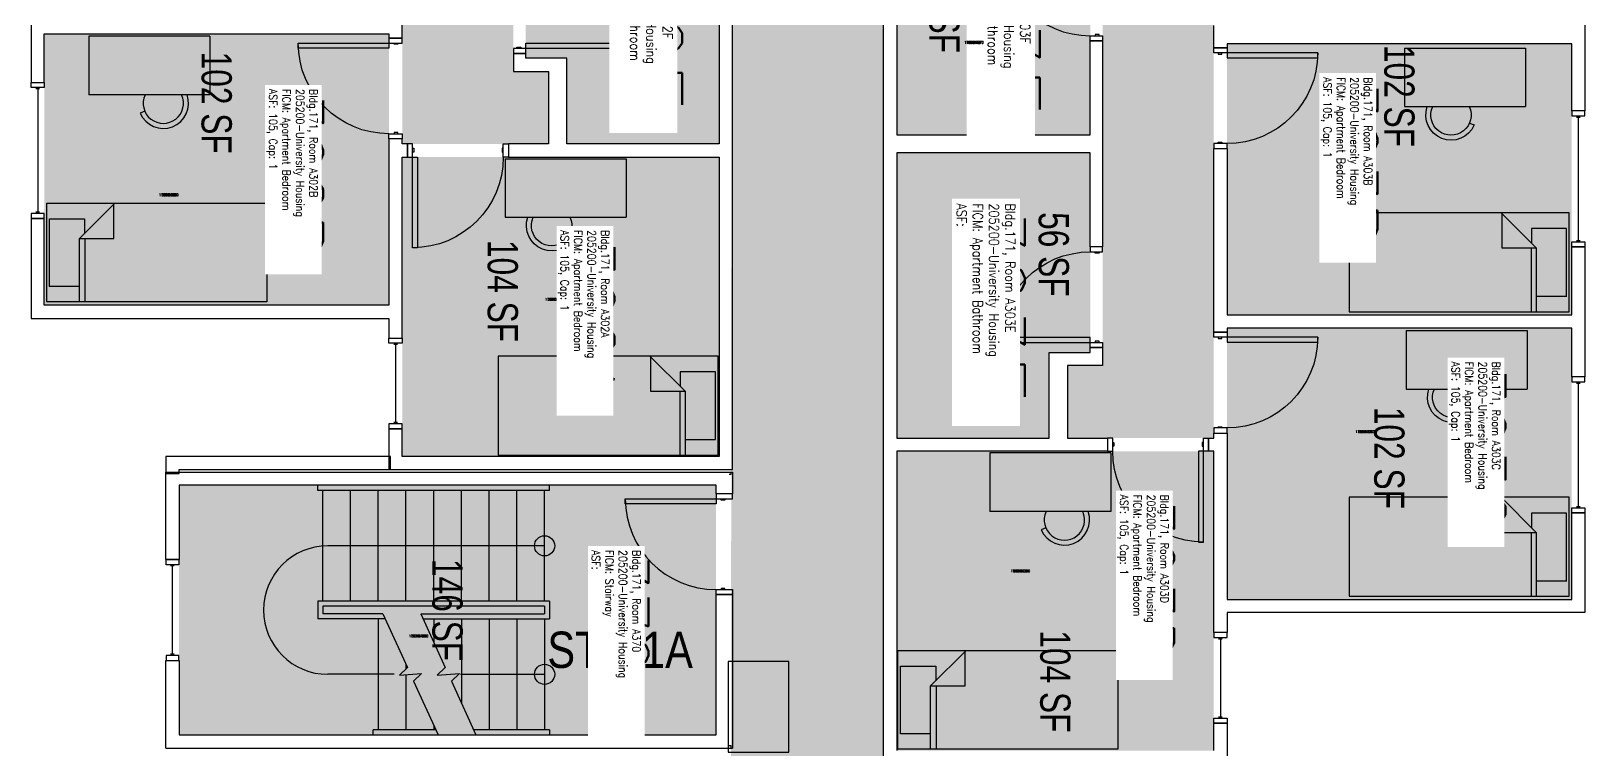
# Model space of a CAD drawing. Header units: inches. Extents: x 88 to 3257, y -489 to 2081.
# Drawn here: x 97 to 714, y 254 to 540 of the extents above; entities that cross this region are included whole.
import ezdxf
from ezdxf.enums import TextEntityAlignment as Align

# ---------------------------------------------------------------- set-up
doc = ezdxf.new("R2010")
doc.units = ezdxf.units.IN
doc.header["$LTSCALE"] = 48
doc.header["$MEASUREMENT"] = 0
for name, color, linetype in [('A-AREA-IDEN', 1, 'Continuous'), ('A-DOOR', 2, 'Continuous'), ('A-FLOR', 3, 'Continuous'), ('A-FURN', 3, 'Continuous'), ('A-GLAZ', 1, 'Continuous'), ('A-IDEN-RNUM', 7, 'Continuous'), ('A-IDEN-SNUM', 4, 'Continuous'), ('A-IDEN-VNUM', 4, 'Continuous'), ('A-WALL', 5, 'Continuous'), ('AREA-TEXT', 3, 'Continuous'), ('Rooms-Category-Color', 7, 'Continuous'), ('Rooms-College-Color', 7, 'Continuous'), ('Rooms-Department-Color', 7, 'Continuous'), ('Rooms-Division-Color', 7, 'Continuous'), ('Rooms-Information', 7, 'Continuous')]:
    doc.layers.add(name, color=color, linetype=linetype)
doc.styles.add('AREA', font='arial.ttf', dxfattribs={"width": 0.75, "height": 12})
doc.styles.add('DIMS', font='ARIALN.TTF')
doc.styles.add('ROOMSNUMBER', font='txt.shx', dxfattribs={"height": 0.03})
doc.styles.add('ROOMVNUMBER', font='simplex.shx', dxfattribs={"width": 0.85})
doc.styles.get("Standard").update_dxf_attribs({"font": 'ARIALN.TTF'})
doc.dimstyles.new('NBA 2004', dxfattribs={"dimscale": 128, "dimtxt": 0.125, "dimasz": 0.09375, "dimexe": 0.125, "dimexo": 0.125, "dimgap": 0.0625, "dimtad": 1, "dimdec": 3, "dimzin": 3, "dimdsep": 46, "dimlunit": 4, "dimtxsty": 'DIMS', "dimblk": 'ARCHTICK', "dimcen": 0.09375, "dimdle": 0.125, "dimclrd": 256, "dimclre": 256, "dimclrt": 2, "dimadec": 0, "dimazin": 0, "dimtfac": 0.75, "dimtdec": 3, "dimtmove": 2, "dimatfit": 2, "dimfxl": 0.125, "dimfrac": 2, "dimtolj": 1, "dimtzin": 0, "dimlwd": -1, "dimlwe": -1, "dimarcsym": 0})
pattern_1 = [(45, (1086.59335, 189.51828), (0.088388348, -0.088388348), [])]

# ---------------------------------------------------------------- blocks, each defined once
blk = doc.blocks.new('_ArchTick')
at = {"color": 0, "linetype": 'ByBlock', "const_width": 0.15}
blk.add_lwpolyline([(-0.5, -0.5), (0.5, 0.5)], dxfattribs=at)
blk = doc.blocks.new('wardrobe')
at = {"layer": 'A-FURN'}
blk.add_lwpolyline([(3915.13, -1087.22), (3915.13, -1111.22), (3879.13, -1111.22), (3879.13, -1087.22)], close=True, dxfattribs=at)
blk = doc.blocks.new('A$C4D89189E')
for p, q in [((0, 48), (0, 0)), ((0, 48), (23.25, 48)), ((23.25, 48), (23.25, 0)), ((29.75, 22.18), (30.53, 20.35)), ((0, 0), (23.25, 0.01))]:
    blk.add_line(p, q)
for radius, start, end in [(10, 293.20604, 109.52969), (8, 245.29988, 114.70012)]:
    blk.add_arc((26.59, 29.54), radius, start, end)
blk = doc.blocks.new('BED_TWIN')
at = {"linetype": 'Continuous'}
for p, q in [((87.250002, 19.500025), (0, 19.500025)), ((0, 19.500025), (0, -19.740625)), ((12.96, 19.500025), (12.96, -5.659925)), ((15.12, -5.659925), (15.12, 19.500025)), ((87.250002, -19.740625), (87.250002, 19.504725)), ((12.96, 13.379975), (0.99222, 13.379975)), ((1, 13.376575), (1, -13.500025)), ((27.040597, -19.740625), (12.96, -5.659925)), ((12.96, -5.659925), (26.64, -5.659925)), ((26.64, -5.659925), (26.64, -19.340025)), ((15, -13.500025), (15, -7.717325)), ((1, -13.500025), (15, -13.500025)), ((0, -19.740625), (87.252733, -19.740625))]:
    blk.add_line(p, q, dxfattribs=at)

msp = doc.modelspace()

# ---------------------------------------------------------------- hatches: boundary and pattern name
h = msp.add_hatch()
h.set_pattern_fill('ANSI31', color=256, style=0)
h.set_pattern_definition(pattern_1)
h.paths.add_polyline_path([(502.64, 520.99), (502.64, 579.72), (493.43, 579.72), (493.43, 520.99)], flags=9)
h = msp.add_hatch()
h.set_pattern_fill('ANSI31', color=256, style=0)
h.set_pattern_definition(pattern_1)
h.paths.add_polyline_path([(502.64, 520.99), (502.64, 579.72), (493.43, 579.72), (493.43, 520.99)], flags=9)
at = {"layer": 'Rooms-Category-Color', "true_color": 0xadadad}
for points in [[(547.22, 1168.24), (547.22, 1193.24), (464.89, 1193.24), (464.89, 1168.24), (375.5, 1168.24), (375.5, 1082.22), (350.5, 1082.22), (350.5, 999.89), (375.5, 999.89), (375.5, 815.86), (350.5, 815.86), (350.5, 733.53), (375.5, 733.53), (374.88, 226), (435.5, 226), (435.5, 616.78), (460.5, 616.78), (460.5, 699.11), (435.5, 699.11), (435.5, 881.25), (507.5, 881.25), (507.5, 960.25), (435.5, 960.25), (435.5, 1023.88), (495.87, 1084.25), (547.22, 1084.25)], [(369, 359.25), (155.94, 359.25), (155.94, 260.25), (369, 260.25)]]:
    msp.add_hatch(color=253, dxfattribs=at).paths.add_polyline_path(points)
at = {"layer": 'Rooms-Category-Color', "true_color": 0x728ef3}
for points in [[(240.13, 905.25), (240.13, 821.11), (345.25, 821.11), (345.25, 759.98), (336.3, 759.98), (336.3, 754.73), (345.25, 754.73), (345.25, 733.53), (295.88, 733.53), (295.88, 754.73), (302.3, 754.73), (302.3, 759.98), (288.63, 759.98), (288.63, 728.28), (302.5, 728.28), (302.5, 699.53), (288.63, 699.53), (288.63, 523.5), (302.5, 523.5), (302.5, 494.75), (244.5, 494.75), (244.5, 769.75), (123.5, 769.75), (123.5, 905.25)], [(570.88, 788.5), (570.88, 704.36), (465.75, 704.36), (465.75, 643.23), (474.7, 643.23), (474.7, 637.98), (465.75, 637.98), (465.75, 616.78), (515.13, 616.78), (515.13, 637.98), (508.7, 637.98), (508.7, 643.23), (522.38, 643.23), (522.38, 611.53), (508.5, 611.53), (508.5, 582.78), (522.38, 582.78), (522.38, 406.75), (508.5, 406.75), (508.5, 378), (566.5, 378), (566.5, 653), (687.5, 653), (687.5, 788.5)], [(440.75, 611.53), (440.75, 498.39), (517.5, 498.39), (517.5, 577.53), (501.25, 577.53), (501.25, 611.53)], [(370.25, 607.89), (293.5, 607.89), (293.5, 528.75), (309.75, 528.75), (309.75, 494.75), (370.25, 494.75)], [(102.5, 538.38), (102.5, 430.75), (239.25, 430.75), (239.25, 538.38)], [(571.75, 426.88), (571.75, 534.5), (708.5, 534.5), (708.5, 426.88)], [(244.5, 370.75), (370.25, 370.75), (370.25, 489.5), (244.5, 489.5)], [(440.75, 491.14), (440.75, 378), (501.25, 378), (501.25, 412), (517.5, 412), (517.5, 491.14)], [(708.5, 421.63), (708.5, 314), (571.75, 314), (571.75, 421.63)], [(440.75, 372.75), (440.75, 254), (566.5, 254), (566.5, 372.75)]]:
    msp.add_hatch(color=171, dxfattribs=at).paths.add_polyline_path(points)
at = {"layer": 'Rooms-College-Color', "true_color": 0xadadad}
for points in [[(547.22, 1168.24), (547.22, 1193.24), (464.89, 1193.24), (464.89, 1168.24), (375.5, 1168.24), (375.5, 1082.22), (350.5, 1082.22), (350.5, 999.89), (375.5, 999.89), (375.5, 815.86), (350.5, 815.86), (350.5, 733.53), (375.5, 733.53), (374.88, 226), (435.5, 226), (435.5, 616.78), (460.5, 616.78), (460.5, 699.11), (435.5, 699.11), (435.5, 881.25), (507.5, 881.25), (507.5, 960.25), (435.5, 960.25), (435.5, 1023.88), (495.87, 1084.25), (547.22, 1084.25)], [(240.13, 905.25), (240.13, 821.11), (345.25, 821.11), (345.25, 759.98), (336.3, 759.98), (336.3, 754.73), (345.25, 754.73), (345.25, 733.53), (295.88, 733.53), (295.88, 754.73), (302.3, 754.73), (302.3, 759.98), (288.63, 759.98), (288.63, 728.28), (302.5, 728.28), (302.5, 699.53), (288.63, 699.53), (288.63, 523.5), (302.5, 523.5), (302.5, 494.75), (244.5, 494.75), (244.5, 769.75), (123.5, 769.75), (123.5, 905.25)], [(570.88, 788.5), (570.88, 704.36), (465.75, 704.36), (465.75, 643.23), (474.7, 643.23), (474.7, 637.98), (465.75, 637.98), (465.75, 616.78), (515.13, 616.78), (515.13, 637.98), (508.7, 637.98), (508.7, 643.23), (522.38, 643.23), (522.38, 611.53), (508.5, 611.53), (508.5, 582.78), (522.38, 582.78), (522.38, 406.75), (508.5, 406.75), (508.5, 378), (566.5, 378), (566.5, 653), (687.5, 653), (687.5, 788.5)], [(440.75, 611.53), (440.75, 498.39), (517.5, 498.39), (517.5, 577.53), (501.25, 577.53), (501.25, 611.53)], [(370.25, 607.89), (293.5, 607.89), (293.5, 528.75), (309.75, 528.75), (309.75, 494.75), (370.25, 494.75)], [(102.5, 538.38), (102.5, 430.75), (239.25, 430.75), (239.25, 538.38)], [(571.75, 426.88), (571.75, 534.5), (708.5, 534.5), (708.5, 426.88)], [(244.5, 370.75), (370.25, 370.75), (370.25, 489.5), (244.5, 489.5)], [(440.75, 491.14), (440.75, 378), (501.25, 378), (501.25, 412), (517.5, 412), (517.5, 491.14)], [(708.5, 421.63), (708.5, 314), (571.75, 314), (571.75, 421.63)], [(440.75, 372.75), (440.75, 254), (566.5, 254), (566.5, 372.75)], [(369, 359.25), (155.94, 359.25), (155.94, 260.25), (369, 260.25)]]:
    msp.add_hatch(color=253, dxfattribs=at).paths.add_polyline_path(points)
at = {"layer": 'Rooms-Department-Color', "true_color": 0xacacac}
for points in [[(547.22, 1168.24), (547.22, 1193.24), (464.89, 1193.24), (464.89, 1168.24), (375.5, 1168.24), (375.5, 1082.22), (350.5, 1082.22), (350.5, 999.89), (375.5, 999.89), (375.5, 815.86), (350.5, 815.86), (350.5, 733.53), (375.5, 733.53), (374.88, 226), (435.5, 226), (435.5, 616.78), (460.5, 616.78), (460.5, 699.11), (435.5, 699.11), (435.5, 881.25), (507.5, 881.25), (507.5, 960.25), (435.5, 960.25), (435.5, 1023.88), (495.87, 1084.25), (547.22, 1084.25)], [(369, 359.25), (155.94, 359.25), (155.94, 260.25), (369, 260.25)]]:
    msp.add_hatch(color=253, dxfattribs=at).paths.add_polyline_path(points)
at = {"layer": 'Rooms-Department-Color', "true_color": 0x604aed}
for points in [[(240.13, 905.25), (240.13, 821.11), (345.25, 821.11), (345.25, 759.98), (336.3, 759.98), (336.3, 754.73), (345.25, 754.73), (345.25, 733.53), (295.88, 733.53), (295.88, 754.73), (302.3, 754.73), (302.3, 759.98), (288.63, 759.98), (288.63, 728.28), (302.5, 728.28), (302.5, 699.53), (288.63, 699.53), (288.63, 523.5), (302.5, 523.5), (302.5, 494.75), (244.5, 494.75), (244.5, 769.75), (123.5, 769.75), (123.5, 905.25)], [(570.88, 788.5), (570.88, 704.36), (465.75, 704.36), (465.75, 643.23), (474.7, 643.23), (474.7, 637.98), (465.75, 637.98), (465.75, 616.78), (515.13, 616.78), (515.13, 637.98), (508.7, 637.98), (508.7, 643.23), (522.38, 643.23), (522.38, 611.53), (508.5, 611.53), (508.5, 582.78), (522.38, 582.78), (522.38, 406.75), (508.5, 406.75), (508.5, 378), (566.5, 378), (566.5, 653), (687.5, 653), (687.5, 788.5)], [(440.75, 611.53), (440.75, 498.39), (517.5, 498.39), (517.5, 577.53), (501.25, 577.53), (501.25, 611.53)], [(370.25, 607.89), (293.5, 607.89), (293.5, 528.75), (309.75, 528.75), (309.75, 494.75), (370.25, 494.75)], [(102.5, 538.38), (102.5, 430.75), (239.25, 430.75), (239.25, 538.38)], [(571.75, 426.88), (571.75, 534.5), (708.5, 534.5), (708.5, 426.88)], [(244.5, 370.75), (370.25, 370.75), (370.25, 489.5), (244.5, 489.5)], [(440.75, 491.14), (440.75, 378), (501.25, 378), (501.25, 412), (517.5, 412), (517.5, 491.14)], [(708.5, 421.63), (708.5, 314), (571.75, 314), (571.75, 421.63)], [(440.75, 372.75), (440.75, 254), (566.5, 254), (566.5, 372.75)]]:
    msp.add_hatch(color=173, dxfattribs=at).paths.add_polyline_path(points)
at = {"layer": 'Rooms-Division-Color', "true_color": 0xadadad}
for points in [[(547.22, 1168.24), (547.22, 1193.24), (464.89, 1193.24), (464.89, 1168.24), (375.5, 1168.24), (375.5, 1082.22), (350.5, 1082.22), (350.5, 999.89), (375.5, 999.89), (375.5, 815.86), (350.5, 815.86), (350.5, 733.53), (375.5, 733.53), (374.88, 226), (435.5, 226), (435.5, 616.78), (460.5, 616.78), (460.5, 699.11), (435.5, 699.11), (435.5, 881.25), (507.5, 881.25), (507.5, 960.25), (435.5, 960.25), (435.5, 1023.88), (495.87, 1084.25), (547.22, 1084.25)], [(369, 359.25), (155.94, 359.25), (155.94, 260.25), (369, 260.25)]]:
    msp.add_hatch(color=253, dxfattribs=at).paths.add_polyline_path(points)
at = {"layer": 'Rooms-Division-Color', "true_color": 0x604aed}
for points in [[(240.13, 905.25), (240.13, 821.11), (345.25, 821.11), (345.25, 759.98), (336.3, 759.98), (336.3, 754.73), (345.25, 754.73), (345.25, 733.53), (295.88, 733.53), (295.88, 754.73), (302.3, 754.73), (302.3, 759.98), (288.63, 759.98), (288.63, 728.28), (302.5, 728.28), (302.5, 699.53), (288.63, 699.53), (288.63, 523.5), (302.5, 523.5), (302.5, 494.75), (244.5, 494.75), (244.5, 769.75), (123.5, 769.75), (123.5, 905.25)], [(570.88, 788.5), (570.88, 704.36), (465.75, 704.36), (465.75, 643.23), (474.7, 643.23), (474.7, 637.98), (465.75, 637.98), (465.75, 616.78), (515.13, 616.78), (515.13, 637.98), (508.7, 637.98), (508.7, 643.23), (522.38, 643.23), (522.38, 611.53), (508.5, 611.53), (508.5, 582.78), (522.38, 582.78), (522.38, 406.75), (508.5, 406.75), (508.5, 378), (566.5, 378), (566.5, 653), (687.5, 653), (687.5, 788.5)], [(440.75, 611.53), (440.75, 498.39), (517.5, 498.39), (517.5, 577.53), (501.25, 577.53), (501.25, 611.53)], [(370.25, 607.89), (293.5, 607.89), (293.5, 528.75), (309.75, 528.75), (309.75, 494.75), (370.25, 494.75)], [(102.5, 538.38), (102.5, 430.75), (239.25, 430.75), (239.25, 538.38)], [(571.75, 426.88), (571.75, 534.5), (708.5, 534.5), (708.5, 426.88)], [(244.5, 370.75), (370.25, 370.75), (370.25, 489.5), (244.5, 489.5)], [(440.75, 491.14), (440.75, 378), (501.25, 378), (501.25, 412), (517.5, 412), (517.5, 491.14)], [(708.5, 421.63), (708.5, 314), (571.75, 314), (571.75, 421.63)], [(440.75, 372.75), (440.75, 254), (566.5, 254), (566.5, 372.75)]]:
    msp.add_hatch(color=173, dxfattribs=at).paths.add_polyline_path(points)

# ---------------------------------------------------------------- linework, layer by layer
at = {"layer": 'A-DOOR'}
for points in [[(244.5, 534.75), (244.5, 536.75), (239.25, 536.75), (239.25, 534.75)], [(244.5, 534.75), (244.5, 536.75), (239.25, 536.75), (239.25, 534.75)], [(522.38, 537.64), (522.38, 535.64), (517.5, 535.64), (517.5, 537.64)], [(522.38, 537.64), (522.38, 535.64), (517.5, 535.64), (517.5, 537.64)], [(521, 537.64), (521, 538.14), (519.5, 538.14), (519.5, 537.64)], [(521, 537.64), (521, 538.14), (519.5, 538.14), (519.5, 537.64)], [(239.25, 534.75), (239.25, 532.75), (203.25, 532.75), (203.25, 534.75)], [(239.25, 534.75), (239.25, 532.75), (203.25, 532.75), (203.25, 534.75)], [(242.75, 534.75), (242.75, 534.25), (241.25, 534.25), (241.25, 534.75)], [(242.75, 534.75), (242.75, 534.25), (241.25, 534.25), (241.25, 534.75)], [(288.63, 532.64), (288.63, 530.64), (293.5, 530.64), (293.5, 532.64)], [(288.63, 532.64), (288.63, 530.64), (293.5, 530.64), (293.5, 532.64)], [(290, 532.64), (290, 533.14), (291.5, 533.14), (291.5, 532.64)], [(290, 532.64), (290, 533.14), (291.5, 533.14), (291.5, 532.64)], [(293.5, 532.64), (293.5, 534.64), (329.5, 534.64), (329.5, 532.64)], [(293.5, 532.64), (293.5, 534.64), (329.5, 534.64), (329.5, 532.64)], [(566.5, 530.88), (566.5, 532.88), (571.75, 532.88), (571.75, 530.88)], [(566.5, 530.88), (566.5, 532.88), (571.75, 532.88), (571.75, 530.88)], [(568.25, 530.88), (568.25, 530.38), (569.75, 530.38), (569.75, 530.88)], [(568.25, 530.88), (568.25, 530.38), (569.75, 530.38), (569.75, 530.88)], [(571.75, 530.88), (571.75, 528.88), (607.75, 528.88), (607.75, 530.88)], [(571.75, 530.88), (571.75, 528.88), (607.75, 528.88), (607.75, 530.88)], [(244.5, 498.75), (244.5, 496.75), (239.25, 496.75), (239.25, 498.75)], [(244.5, 498.75), (244.5, 496.75), (239.25, 496.75), (239.25, 498.75)], [(242.75, 498.75), (242.75, 499.25), (241.25, 499.25), (241.25, 498.75)], [(242.75, 498.75), (242.75, 499.25), (241.25, 499.25), (241.25, 498.75)], [(248.62, 494.75), (246.62, 494.75), (246.62, 489.5), (248.62, 489.5)], [(248.62, 494.75), (246.62, 494.75), (246.62, 489.5), (248.62, 489.5)], [(284.62, 494.75), (286.62, 494.75), (286.62, 489.5), (284.62, 489.5)], [(284.62, 494.75), (286.62, 494.75), (286.62, 489.5), (284.62, 489.5)], [(566.5, 494.88), (566.5, 492.88), (571.75, 492.88), (571.75, 494.88)], [(566.5, 494.88), (566.5, 492.88), (571.75, 492.88), (571.75, 494.88)], [(568.25, 494.88), (568.25, 495.38), (569.75, 495.38), (569.75, 494.88)], [(568.25, 494.88), (568.25, 495.38), (569.75, 495.38), (569.75, 494.88)], [(248.62, 493), (249.12, 493), (249.12, 491.5), (248.62, 491.5)], [(248.62, 493), (249.12, 493), (249.12, 491.5), (248.62, 491.5)], [(248.62, 489.5), (250.62, 489.5), (250.62, 453.5), (248.62, 453.5)], [(248.62, 489.5), (250.62, 489.5), (250.62, 453.5), (248.62, 453.5)], [(284.62, 493), (284.12, 493), (284.12, 491.5), (284.62, 491.5)], [(284.62, 493), (284.12, 493), (284.12, 491.5), (284.62, 491.5)], [(522.38, 451.89), (522.38, 453.89), (517.5, 453.89), (517.5, 451.89)], [(522.38, 451.89), (522.38, 453.89), (517.5, 453.89), (517.5, 451.89)], [(521, 451.89), (521, 451.39), (519.5, 451.39), (519.5, 451.89)], [(521, 451.89), (521, 451.39), (519.5, 451.39), (519.5, 451.89)], [(566.5, 418), (566.5, 420), (571.75, 420), (571.75, 418)], [(566.5, 418), (566.5, 420), (571.75, 420), (571.75, 418)], [(517.5, 415.89), (517.5, 417.89), (481.5, 417.89), (481.5, 415.89)], [(517.5, 415.89), (517.5, 417.89), (481.5, 417.89), (481.5, 415.89)], [(522.38, 415.89), (522.38, 413.89), (517.5, 413.89), (517.5, 415.89)], [(522.38, 415.89), (522.38, 413.89), (517.5, 413.89), (517.5, 415.89)], [(521, 415.89), (521, 416.39), (519.5, 416.39), (519.5, 415.89)], [(521, 415.89), (521, 416.39), (519.5, 416.39), (519.5, 415.89)], [(568.25, 418), (568.25, 417.5), (569.75, 417.5), (569.75, 418)], [(568.25, 418), (568.25, 417.5), (569.75, 417.5), (569.75, 418)], [(571.75, 418), (571.75, 416), (607.75, 416), (607.75, 418)], [(571.75, 418), (571.75, 416), (607.75, 416), (607.75, 418)], [(568.25, 382), (568.25, 382.5), (569.75, 382.5), (569.75, 382)], [(568.25, 382), (568.25, 382.5), (569.75, 382.5), (569.75, 382)], [(526.38, 378), (524.38, 378), (524.38, 372.75), (526.38, 372.75)], [(526.38, 378), (524.38, 378), (524.38, 372.75), (526.38, 372.75)], [(526.38, 376.25), (526.88, 376.25), (526.88, 374.75), (526.38, 374.75)], [(526.38, 376.25), (526.88, 376.25), (526.88, 374.75), (526.38, 374.75)], [(562.38, 376.25), (561.88, 376.25), (561.88, 374.75), (562.38, 374.75)], [(562.38, 376.25), (561.88, 376.25), (561.88, 374.75), (562.38, 374.75)], [(562.38, 378), (564.38, 378), (564.38, 372.75), (562.38, 372.75)], [(562.38, 378), (564.38, 378), (564.38, 372.75), (562.38, 372.75)], [(566.5, 382), (566.5, 380), (571.75, 380), (571.75, 382)], [(566.5, 382), (566.5, 380), (571.75, 380), (571.75, 382)], [(562.38, 372.75), (560.38, 372.75), (560.38, 336.75), (562.38, 336.75)], [(562.38, 372.75), (560.38, 372.75), (560.38, 336.75), (562.38, 336.75)], [(369, 353.87), (369, 351.87), (333, 351.87), (333, 353.87)], [(369, 353.87), (369, 351.87), (333, 351.87), (333, 353.87)], [(375.5, 353.87), (375.5, 355.87), (369, 355.87), (369, 353.87)], [(375.5, 353.87), (375.5, 355.87), (369, 355.87), (369, 353.87)], [(372.5, 353.87), (372.5, 353.37), (371, 353.37), (371, 353.87)], [(372.5, 353.87), (372.5, 353.37), (371, 353.37), (371, 353.87)], [(375.5, 317.87), (375.5, 315.87), (369, 315.87), (369, 317.87)], [(375.5, 317.87), (375.5, 315.87), (369, 315.87), (369, 317.87)], [(372.5, 317.87), (372.5, 318.37), (371, 318.37), (371, 317.87)], [(372.5, 317.87), (372.5, 318.37), (371, 318.37), (371, 317.87)]]:
    msp.add_lwpolyline(points, close=True, dxfattribs=at)
for centre in [(517.5, 573.64), (517.5, 573.64), (369, 353.87), (369, 353.87)]:
    msp.add_arc(centre, 36, 180, 270, dxfattribs=at)
at = {"layer": 'A-DOOR', "extrusion": (0, 0, -1)}
for centre, start, end in [((-293.5, 532.64), 90, 180), ((-293.5, 532.64), 90, 180), ((-239.25, 534.75), 270, 0), ((-239.25, 534.75), 270, 0), ((-571.75, 530.88), 180, 270), ((-571.75, 530.88), 180, 270), ((-248.62, 489.5), 180, 270), ((-248.62, 489.5), 180, 270), ((-517.5, 415.89), 0, 90), ((-517.5, 415.89), 0, 90), ((-571.75, 418), 180, 270), ((-571.75, 418), 180, 270), ((-562.38, 372.75), 270, 0), ((-562.38, 372.75), 270, 0)]:
    msp.add_arc(centre, 36, start, end, dxfattribs=at)
at = {"layer": 'A-FLOR'}
for p, q in [((211, 357.25, 0), (211, 359.25, 0)), ((211, 357.25, 0), (211, 359.25, 0)), ((303, 357.25, 0), (303, 359.25, 0)), ((303, 357.25, 0), (303, 359.25, 0)), ((303, 357.25, 0), (211, 357.25, 0)), ((303, 357.25, 0), (211, 357.25, 0)), ((213, 313.25, 0), (213, 357.25, 0)), ((213, 313.25, 0), (213, 357.25, 0)), ((224, 313.25, 0), (224, 357.25, 0)), ((224, 313.25, 0), (224, 357.25, 0)), ((235, 313.25, 0), (235, 357.25, 0)), ((235, 313.25, 0), (235, 357.25, 0)), ((246, 313.25, 0), (246, 357.25, 0)), ((246, 313.25, 0), (246, 357.25, 0)), ((257, 313.25, 0), (257, 357.25, 0)), ((257, 313.25, 0), (257, 357.25, 0)), ((268, 313.25, 0), (268, 357.25, 0)), ((268, 313.25, 0), (268, 357.25, 0)), ((279, 313.25, 0), (279, 357.25, 0)), ((279, 313.25, 0), (279, 357.25, 0)), ((290, 313.25, 0), (290, 357.25, 0)), ((290, 313.25, 0), (290, 357.25, 0)), ((301, 313.25, 0), (301, 357.25, 0)), ((301, 313.25, 0), (301, 357.25, 0)), ((301, 335.25, 0), (215, 335.25, 0)), ((301, 335.25, 0), (215, 335.25, 0)), ((211, 313.25, 0), (211, 306.25, 0)), ((303, 313.25, 0), (211, 313.25, 0)), ((211, 313.25, 0), (211, 306.25, 0)), ((303, 313.25, 0), (211, 313.25, 0)), ((213, 311.25, 0), (213, 308.25, 0)), ((301, 311.25, 0), (213, 311.25, 0)), ((213, 311.25, 0), (213, 308.25, 0)), ((301, 311.25, 0), (213, 311.25, 0)), ((236.87, 308.25, 0), (213, 308.25, 0)), ((236.87, 308.25, 0), (213, 308.25, 0)), ((251.87, 308.25, 0), (301, 308.25, 0)), ((251.87, 308.25, 0), (301, 308.25, 0)), ((301, 311.25, 0), (301, 308.25, 0)), ((301, 311.25, 0), (301, 308.25, 0)), ((303, 313.25, 0), (303, 306.25, 0)), ((303, 313.25, 0), (303, 306.25, 0)), ((237.78, 306.25, 0), (211, 306.25, 0)), ((237.78, 306.25, 0), (211, 306.25, 0)), ((235, 306.25, 0), (235, 262.25, 0)), ((235, 306.25, 0), (235, 262.25, 0)), ((235, 306.25, 0), (235, 262.25, 0)), ((235, 306.25, 0), (235, 262.25, 0)), ((252.78, 306.25, 0), (303, 306.25, 0)), ((252.78, 306.25, 0), (303, 306.25, 0)), ((257, 306.25, 0), (257, 297, 0)), ((257, 306.25, 0), (257, 297, 0)), ((268, 306.25, 0), (268, 272.84, 0)), ((268, 306.25, 0), (268, 272.84, 0)), ((279, 306.25, 0), (279, 262.25, 0)), ((279, 306.25, 0), (279, 262.25, 0)), ((290, 306.25, 0), (290, 262.25, 0)), ((290, 306.25, 0), (290, 262.25, 0)), ((301, 306.25, 0), (301, 262.25, 0)), ((301, 306.25, 0), (301, 262.25, 0)), ((246, 288.2, 0), (246, 286.43, 0)), ((246, 288.2, 0), (246, 286.43, 0)), ((246, 284.12, 0), (246, 262.25, 0)), ((246, 284.12, 0), (246, 262.25, 0)), ((233, 260.25, 0), (233, 262.25, 0)), ((257.82, 262.25, 0), (233, 262.25, 0)), ((233, 260.25, 0), (233, 262.25, 0)), ((257.82, 262.25, 0), (233, 262.25, 0)), ((257, 264.06, 0), (257, 262.25, 0)), ((257, 264.06, 0), (257, 262.25, 0)), ((303, 262.25, 0), (272.82, 262.25, 0)), ((303, 262.25, 0), (272.82, 262.25, 0)), ((303, 262.25, 0), (303, 260.25, 0)), ((303, 262.25, 0), (303, 260.25, 0))]:
    msp.add_line(p, q, dxfattribs=at)
at = {"layer": 'A-FLOR', "elevation": 0}
for points in [[(236.87, 308.25), (246.57, 286.99), (243.43, 283.92), (252.18, 284.59), (249.04, 281.52), (258.73, 260.25)], [(236.87, 308.25), (246.57, 286.99), (243.43, 283.92), (252.18, 284.59), (249.04, 281.52), (258.73, 260.25)], [(251.87, 308.25), (261.57, 286.99), (258.43, 283.92), (267.18, 284.59), (264.04, 281.52), (273.73, 260.25)], [(251.87, 308.25), (261.57, 286.99), (258.43, 283.92), (267.18, 284.59), (264.04, 281.52), (273.73, 260.25)]]:
    msp.add_lwpolyline(points, dxfattribs=at)
at = {"layer": 'A-FLOR'}
for centre in [(301, 335.25, 0), (301, 335.25, 0), (301, 284.25, 0), (301, 284.25, 0)]:
    msp.add_circle(centre, 4, dxfattribs=at)
msp.add_arc((215, 309.75, 0), 25.5, 90, 270, dxfattribs=at)
msp.add_arc((215, 309.75, 0), 25.5, 90, 270, dxfattribs=at)
at = {"layer": 'A-GLAZ'}
for p, q in [((100.63, 516.6), (99.13, 516.6)), ((100.63, 516.6), (99.13, 516.6)), ((99.88, 516.6), (99.88, 467.6)), ((99.88, 516.6), (99.88, 467.6)), ((710.38, 505.38), (711.88, 505.38)), ((710.38, 505.38), (711.88, 505.38)), ((711.13, 505.38), (711.13, 456.38)), ((711.13, 505.38), (711.13, 456.38)), ((100.63, 467.6), (99.13, 467.6)), ((100.63, 467.6), (99.13, 467.6)), ((710.38, 456.38), (711.88, 456.38)), ((710.38, 456.38), (711.88, 456.38)), ((242.63, 415.13), (241.13, 415.13)), ((242.63, 415.13), (241.13, 415.13)), ((241.88, 415.13), (241.88, 384.13)), ((241.88, 415.13), (241.88, 384.13)), ((710.38, 399.85), (711.88, 399.85)), ((710.38, 399.85), (711.88, 399.85)), ((711.13, 399.85), (711.13, 350.85)), ((711.13, 399.85), (711.13, 350.85)), ((242.63, 384.13), (241.13, 384.13)), ((242.63, 384.13), (241.13, 384.13)), ((710.38, 350.85), (711.88, 350.85)), ((710.38, 350.85), (711.88, 350.85)), ((154.06, 327.25), (152.56, 327.25)), ((154.06, 327.25), (152.56, 327.25)), ((153.31, 292.25), (153.31, 327.25)), ((153.31, 292.25), (153.31, 327.25)), ((568.38, 298.38), (569.88, 298.38)), ((568.38, 298.38), (569.88, 298.38)), ((569.13, 298.38), (569.13, 267.38)), ((569.13, 298.38), (569.13, 267.38)), ((154.06, 292.25), (152.56, 292.25)), ((154.06, 292.25), (152.56, 292.25)), ((568.38, 267.38), (569.88, 267.38)), ((568.38, 267.38), (569.88, 267.38))]:
    msp.add_line(p, q, dxfattribs=at)
for points in [[(97.25, 517.1), (97.25, 519.1), (102.5, 519.1), (102.5, 517.1)], [(97.25, 517.1), (97.25, 519.1), (102.5, 519.1), (102.5, 517.1)], [(713.75, 505.88), (713.75, 507.88), (708.5, 507.88), (708.5, 505.88)], [(713.75, 505.88), (713.75, 507.88), (708.5, 507.88), (708.5, 505.88)], [(97.25, 467.1), (97.25, 465.1), (102.5, 465.1), (102.5, 467.1)], [(97.25, 467.1), (97.25, 465.1), (102.5, 465.1), (102.5, 467.1)], [(713.75, 455.88), (713.75, 453.88), (708.5, 453.88), (708.5, 455.88)], [(713.75, 455.88), (713.75, 453.88), (708.5, 453.88), (708.5, 455.88)], [(239.25, 415.63), (239.25, 417.63), (244.5, 417.63), (244.5, 415.63)], [(239.25, 415.63), (239.25, 417.63), (244.5, 417.63), (244.5, 415.63)], [(713.75, 400.35), (713.75, 402.35), (708.5, 402.35), (708.5, 400.35)], [(713.75, 400.35), (713.75, 402.35), (708.5, 402.35), (708.5, 400.35)], [(239.25, 383.63), (239.25, 381.63), (244.5, 381.63), (244.5, 383.63)], [(239.25, 383.63), (239.25, 381.63), (244.5, 381.63), (244.5, 383.63)], [(713.75, 350.35), (713.75, 348.35), (708.5, 348.35), (708.5, 350.35)], [(713.75, 350.35), (713.75, 348.35), (708.5, 348.35), (708.5, 350.35)], [(150.81, 327.75), (150.81, 329.75), (155.81, 329.75), (155.81, 327.75)], [(150.81, 327.75), (150.81, 329.75), (155.81, 329.75), (155.81, 327.75)], [(571.75, 298.88), (571.75, 300.88), (566.5, 300.88), (566.5, 298.88)], [(571.75, 298.88), (571.75, 300.88), (566.5, 300.88), (566.5, 298.88)], [(150.81, 291.75), (150.81, 289.75), (155.81, 289.75), (155.81, 291.75)], [(150.81, 291.75), (150.81, 289.75), (155.81, 289.75), (155.81, 291.75)], [(571.75, 266.88), (571.75, 264.88), (566.5, 264.88), (566.5, 266.88)], [(571.75, 266.88), (571.75, 264.88), (566.5, 264.88), (566.5, 266.88)]]:
    msp.add_lwpolyline(points, close=True, dxfattribs=at)
at = {"layer": 'A-WALL'}
for p, q in [((375.5, 494.13), (375.5, 733.53)), ((375.5, 494.13), (375.5, 733.53)), ((435.5, 377.38), (435.5, 616.78)), ((435.5, 377.38), (435.5, 616.78)), ((440.75, 611.53), (440.75, 498.39)), ((440.75, 611.53), (440.75, 498.39)), ((244.5, 536.75), (244.5, 609.63)), ((244.5, 536.75), (244.5, 609.63)), ((370.25, 607.89), (370.25, 494.75)), ((370.25, 607.89), (370.25, 494.75)), ((97.25, 570.63), (97.25, 519.1)), ((97.25, 570.63), (97.25, 519.1)), ((713.75, 559.34), (713.75, 507.88)), ((713.75, 559.34), (713.75, 507.88)), ((102.5, 538.38), (239.25, 538.38)), ((102.5, 519.1), (102.5, 538.38)), ((102.5, 538.38), (239.25, 538.38)), ((102.5, 519.1), (102.5, 538.38)), ((239.25, 538.38), (239.25, 536.75)), ((239.25, 538.38), (239.25, 536.75)), ((239.25, 536.75), (244.5, 536.75)), ((239.25, 536.75), (244.5, 536.75)), ((566.5, 532.88), (566.5, 541.75)), ((566.5, 532.88), (566.5, 541.75)), ((288.63, 530.64), (288.63, 523.5)), ((293.5, 530.64), (288.63, 530.64)), ((288.63, 530.64), (288.63, 523.5)), ((293.5, 530.64), (288.63, 530.64)), ((293.5, 528.75), (293.5, 530.64)), ((293.5, 528.75), (293.5, 530.64)), ((517.5, 498.39), (517.5, 535.64)), ((517.5, 535.64), (522.38, 535.64)), ((517.5, 498.39), (517.5, 535.64)), ((517.5, 535.64), (522.38, 535.64)), ((522.38, 535.64), (522.38, 453.89)), ((522.38, 535.64), (522.38, 453.89)), ((571.75, 532.88), (566.5, 532.88)), ((571.75, 532.88), (566.5, 532.88)), ((708.5, 534.5), (571.75, 534.5)), ((571.75, 534.5), (571.75, 532.88)), ((708.5, 534.5), (571.75, 534.5)), ((571.75, 534.5), (571.75, 532.88)), ((708.5, 507.88), (708.5, 534.5)), ((708.5, 507.88), (708.5, 534.5)), ((309.75, 528.75), (293.5, 528.75)), ((309.75, 528.75), (293.5, 528.75)), ((309.75, 494.75), (309.75, 528.75)), ((309.75, 494.75), (309.75, 528.75)), ((97.25, 519.1), (102.5, 519.1)), ((97.25, 519.1), (102.5, 519.1)), ((288.63, 523.5), (302.5, 523.5)), ((288.63, 523.5), (302.5, 523.5)), ((302.5, 523.5), (302.5, 494.75)), ((302.5, 523.5), (302.5, 494.75)), ((713.75, 507.88), (708.5, 507.88)), ((713.75, 507.88), (708.5, 507.88)), ((239.25, 496.75), (239.25, 430.75)), ((244.5, 496.75), (239.25, 496.75)), ((239.25, 496.75), (239.25, 430.75)), ((244.5, 496.75), (239.25, 496.75)), ((244.5, 494.75), (244.5, 496.75)), ((244.5, 494.75), (244.5, 496.75)), ((246.62, 494.75), (244.5, 494.75)), ((246.62, 494.75), (244.5, 494.75)), ((246.62, 489.5), (246.62, 494.75)), ((246.62, 489.5), (246.62, 494.75)), ((289.25, 494.75), (286.62, 494.75)), ((286.62, 494.75), (286.62, 489.5)), ((289.25, 494.75), (286.62, 494.75)), ((286.62, 494.75), (286.62, 489.5)), ((302.5, 494.75), (289.25, 494.75)), ((302.5, 494.75), (289.25, 494.75)), ((370.25, 494.75), (309.75, 494.75)), ((370.25, 494.75), (309.75, 494.75)), ((375.5, 365.5), (375.5, 494.13)), ((375.5, 365.5), (375.5, 494.13)), ((440.75, 498.39), (517.5, 498.39)), ((440.75, 498.39), (517.5, 498.39)), ((244.5, 426.13), (244.5, 489.5)), ((244.5, 489.5), (246.62, 489.5)), ((244.5, 426.13), (244.5, 489.5)), ((244.5, 489.5), (246.62, 489.5)), ((286.62, 489.5), (289.25, 489.5)), ((286.62, 489.5), (289.25, 489.5)), ((289.25, 489.5), (370.25, 489.5)), ((289.25, 489.5), (370.25, 489.5)), ((370.25, 489.5), (370.25, 370.75)), ((370.25, 489.5), (370.25, 370.75)), ((517.5, 491.14), (440.75, 491.14)), ((440.75, 491.14), (440.75, 378)), ((517.5, 491.14), (440.75, 491.14)), ((440.75, 491.14), (440.75, 378)), ((517.5, 453.89), (517.5, 491.14)), ((517.5, 453.89), (517.5, 491.14)), ((566.5, 420), (566.5, 492.88)), ((566.5, 492.88), (571.75, 492.88)), ((566.5, 420), (566.5, 492.88)), ((566.5, 492.88), (571.75, 492.88)), ((571.75, 492.88), (571.75, 426.88)), ((571.75, 492.88), (571.75, 426.88)), ((97.25, 465.1), (97.25, 425.5)), ((102.5, 465.1), (97.25, 465.1)), ((97.25, 465.1), (97.25, 425.5)), ((102.5, 465.1), (97.25, 465.1)), ((102.5, 430.75), (102.5, 465.1)), ((102.5, 430.75), (102.5, 465.1)), ((522.38, 453.89), (517.5, 453.89)), ((522.38, 453.89), (517.5, 453.89)), ((708.5, 426.88), (708.5, 453.88)), ((708.5, 453.88), (713.75, 453.88)), ((708.5, 426.88), (708.5, 453.88)), ((708.5, 453.88), (713.75, 453.88)), ((713.75, 453.88), (713.75, 402.35)), ((713.75, 453.88), (713.75, 402.35)), ((97.25, 425.5), (239.25, 425.5)), ((97.25, 425.5), (239.25, 425.5)), ((239.25, 430.75), (102.5, 430.75)), ((239.25, 430.75), (102.5, 430.75)), ((239.25, 425.5), (239.25, 417.63)), ((239.25, 425.5), (239.25, 417.63)), ((244.5, 417.63), (244.5, 426.13)), ((244.5, 417.63), (244.5, 426.13)), ((571.75, 426.88), (708.5, 426.88)), ((571.75, 426.88), (708.5, 426.88)), ((571.75, 420), (566.5, 420)), ((571.75, 420), (566.5, 420)), ((708.5, 421.63), (571.75, 421.63)), ((571.75, 421.63), (571.75, 420)), ((708.5, 421.63), (571.75, 421.63)), ((571.75, 421.63), (571.75, 420)), ((708.5, 402.35), (708.5, 421.63)), ((708.5, 402.35), (708.5, 421.63)), ((239.25, 417.63), (244.5, 417.63)), ((239.25, 417.63), (244.5, 417.63)), ((517.5, 412), (517.5, 413.89)), ((517.5, 413.89), (522.38, 413.89)), ((517.5, 412), (517.5, 413.89)), ((517.5, 413.89), (522.38, 413.89)), ((522.38, 413.89), (522.38, 406.75)), ((522.38, 413.89), (522.38, 406.75)), ((501.25, 412), (517.5, 412)), ((501.25, 378), (501.25, 412)), ((501.25, 412), (517.5, 412)), ((501.25, 378), (501.25, 412)), ((522.38, 406.75), (508.5, 406.75)), ((508.5, 406.75), (508.5, 378)), ((522.38, 406.75), (508.5, 406.75)), ((508.5, 406.75), (508.5, 378)), ((713.75, 402.35), (708.5, 402.35)), ((713.75, 402.35), (708.5, 402.35)), ((239.25, 381.63), (239.25, 365.5)), ((244.5, 381.63), (239.25, 381.63)), ((239.25, 381.63), (239.25, 365.5)), ((244.5, 381.63), (239.25, 381.63)), ((244.5, 370.75), (244.5, 381.63)), ((244.5, 370.75), (244.5, 381.63)), ((435.5, 248.75), (435.5, 377.38)), ((435.5, 248.75), (435.5, 377.38)), ((440.75, 378), (501.25, 378)), ((440.75, 378), (501.25, 378)), ((508.5, 378), (521.75, 378)), ((508.5, 378), (521.75, 378)), ((521.75, 378), (524.38, 378)), ((521.75, 378), (524.38, 378)), ((524.38, 378), (524.38, 372.75)), ((524.38, 378), (524.38, 372.75)), ((564.38, 378), (566.5, 378)), ((564.38, 372.75), (564.38, 378)), ((564.38, 378), (566.5, 378)), ((564.38, 372.75), (564.38, 378)), ((566.5, 378), (566.5, 380)), ((566.5, 380), (571.75, 380)), ((566.5, 378), (566.5, 380)), ((566.5, 380), (571.75, 380)), ((571.75, 380), (571.75, 314)), ((571.75, 380), (571.75, 314)), ((239.88, 370.75), (150.69, 370.75)), ((150.69, 370.75), (150.69, 363.88)), ((239.88, 370.75), (150.69, 370.75)), ((150.69, 370.75), (150.69, 363.88)), ((239.88, 365.5), (239.88, 370.75)), ((239.88, 365.5), (239.88, 370.75)), ((370.25, 370.75), (244.5, 370.75)), ((370.25, 370.75), (244.5, 370.75)), ((440.75, 372.75), (440.75, 254)), ((521.75, 372.75), (440.75, 372.75)), ((440.75, 372.75), (440.75, 254)), ((521.75, 372.75), (440.75, 372.75)), ((524.38, 372.75), (521.75, 372.75)), ((524.38, 372.75), (521.75, 372.75)), ((566.5, 372.75), (564.38, 372.75)), ((566.5, 372.75), (564.38, 372.75)), ((566.5, 309.38), (566.5, 372.75)), ((566.5, 309.38), (566.5, 372.75)), ((150.69, 329.75), (150.69, 364.5)), ((150.69, 364.5), (375.5, 364.5)), ((150.69, 329.75), (150.69, 364.5)), ((150.69, 364.5), (375.5, 364.5)), ((150.69, 363.88), (155.94, 363.88)), ((150.69, 363.88), (155.94, 363.88)), ((155.94, 365.5), (239.88, 365.5)), ((155.94, 363.88), (155.94, 365.5)), ((155.94, 365.5), (239.88, 365.5)), ((155.94, 363.88), (155.94, 365.5)), ((239.25, 365.5), (375.5, 365.5)), ((239.25, 365.5), (375.5, 365.5)), ((374.25, 364.5), (374.88, 364.5)), ((374.25, 364.5), (374.88, 364.5)), ((374.88, 364.5), (374.88, 363.5)), ((374.88, 364.5), (374.88, 363.5)), ((375.5, 364.5), (375.5, 355.87)), ((375.5, 364.5), (375.5, 355.87)), ((155.94, 359.25), (155.94, 329.75)), ((369, 359.25), (155.94, 359.25)), ((155.94, 359.25), (155.94, 329.75)), ((369, 359.25), (155.94, 359.25)), ((369, 355.87), (369, 359.25)), ((369, 355.87), (369, 359.25)), ((374.88, 363.5), (374.25, 363.5)), ((374.88, 363.5), (374.25, 363.5)), ((375.5, 355.87), (369, 355.87)), ((375.5, 355.87), (369, 355.87)), ((708.5, 314), (708.5, 348.35)), ((708.5, 348.35), (713.75, 348.35)), ((708.5, 314), (708.5, 348.35)), ((708.5, 348.35), (713.75, 348.35)), ((713.75, 348.35), (713.75, 308.75)), ((713.75, 348.35), (713.75, 308.75)), ((155.94, 329.75), (150.69, 329.75)), ((155.94, 329.75), (150.69, 329.75)), ((369, 260.25), (369, 315.87)), ((369, 315.87), (375.5, 315.87)), ((369, 260.25), (369, 315.87)), ((369, 315.87), (375.5, 315.87)), ((375.5, 315.87), (375.5, 255)), ((375.5, 315.87), (375.5, 255)), ((566.5, 300.88), (566.5, 309.38)), ((566.5, 300.88), (566.5, 309.38)), ((571.75, 314), (708.5, 314)), ((571.75, 314), (708.5, 314)), ((713.75, 308.75), (571.75, 308.75)), ((571.75, 308.75), (571.75, 300.88)), ((713.75, 308.75), (571.75, 308.75)), ((571.75, 308.75), (571.75, 300.88)), ((571.75, 300.88), (566.5, 300.88)), ((571.75, 300.88), (566.5, 300.88)), ((150.69, 255), (150.69, 289.75)), ((150.69, 289.75), (155.94, 289.75)), ((150.69, 255), (150.69, 289.75)), ((150.69, 289.75), (155.94, 289.75)), ((155.94, 289.75), (155.94, 260.25)), ((155.94, 289.75), (155.94, 260.25)), ((155.94, 260.25), (369, 260.25)), ((155.94, 260.25), (369, 260.25)), ((566.5, 254), (566.5, 264.88)), ((566.5, 264.88), (571.75, 264.88)), ((566.5, 254), (566.5, 264.88)), ((566.5, 264.88), (571.75, 264.88)), ((571.75, 264.88), (571.75, 248.75)), ((571.75, 264.88), (571.75, 248.75)), ((150.69, 255), (375.5, 255)), ((150.69, 255), (375.5, 255)), ((374.25, 256), (374.88, 256)), ((374.25, 256), (374.88, 256)), ((374.88, 256), (374.88, 255)), ((374.88, 256), (374.88, 255))]:
    msp.add_line(p, q, dxfattribs=at)

# ---------------------------------------------------------------- block references
at = {"layer": 'A-FURN'}
for name, p, rotation in [('A$C4D89189E', (120.18, 537.46), 270), ('A$C4D89189E', (120.18, 537.46), 270), ('BED_TWIN', (707.5, 447.63), 180), ('BED_TWIN', (707.5, 447.63), 180), ('BED_TWIN', (369.8, 390.76), 180), ('BED_TWIN', (369.8, 390.76), 180), ('A$C4D89189E', (477.69, 372.1), 270), ('A$C4D89189E', (477.69, 372.1), 270), ('BED_TWIN', (707.5, 334.75), 180), ('BED_TWIN', (707.5, 334.75), 180)]:
    msp.add_blockref(name, p, dxfattribs=dict(at, rotation=rotation))
at = {"layer": 'A-FURN', "extrusion": (0, 0, -1), "zscale": -1}
for name, p, rotation in [('A$C4D89189E', (-690.15, 532.76), 270), ('A$C4D89189E', (-690.15, 532.76), 270), ('A$C4D89189E', (-690.82, 420.71), 270), ('A$C4D89189E', (-690.82, 420.71), 270), ('BED_TWIN', (-441.2, 274.01), 180), ('BED_TWIN', (-441.2, 274.01), 180), ('wardrobe', (713.33, 4168.53), 270), ('wardrobe', (713.33, 4168.53), 270)]:
    msp.add_blockref(name, p, dxfattribs=dict(at, rotation=rotation))
at = {"layer": 'A-FURN', "xscale": -1}
for name, p, rotation in [('A$C4D89189E', (333.31, 488.85), 90), ('A$C4D89189E', (333.31, 488.85), 90), ('BED_TWIN', (103.5, 451.5), 180), ('BED_TWIN', (103.5, 451.5), 180)]:
    msp.add_blockref(name, p, dxfattribs=dict(at, rotation=rotation))

# ---------------------------------------------------------------- texts
at = {"layer": 'A-AREA-IDEN'}
msp.add_text('STR 1A', height=14.4, dxfattribs=at).set_placement((330.96, 286.8), align=Align.CENTER)
at = {"layer": 'A-IDEN-RNUM', "style": 'ROOMSNUMBER', "width": 0.85}
for s, p in [('0303-F0', (471.32, 534.49)), ('0303-B0', (627.43, 495.63)), ('0302-B0', (151.9, 474.03)), ('0303-E0', (470.52, 445.98)), ('0302-A0', (305, 432.58)), ('0303-C0', (626.56, 380.04)), ('0303-D0', (489.77, 324.76)), ('0370-00', (250.99, 298.95))]:
    msp.add_text(s, height=1, dxfattribs=at).set_placement(p, align=Align.CENTER)
at = {"layer": 'A-IDEN-SNUM', "style": 'ROOMSNUMBER', "width": 0.85}
for s, p in [('1710A303F0', (471.32, 534.49)), ('1710A303B0', (627.43, 495.63)), ('1710A302B0', (151.9, 474.03)), ('1710A303E0', (470.52, 445.98)), ('1710A302A0', (305, 432.58)), ('1710A303C0', (626.56, 380.04)), ('1710A303D0', (489.77, 324.76)), ('1710A37000', (250.99, 298.95))]:
    msp.add_text(s, height=1, dxfattribs=at).set_placement(p, align=Align.CENTER)
at = {"layer": 'A-IDEN-VNUM', "style": 'ROOMVNUMBER', "width": 0.85}
for s, height, p in [('302F', 27, (342.06, 547.55)), ('303F', 27, (483.94, 545.71)), ('303B', 22.5, (620.2, 487.51)), ('302B', 22.5, (201.84, 482.83)), ('303E', 27, (478.02, 431.23)), ('302A', 22.5, (317.54, 425.91)), ('303C', 22.5, (671.04, 374.21)), ('303D', 22.5, (539.47, 321.87)), ('370', 22.5, (331.02, 308.95))]:
    msp.add_text(s, height=height, rotation=270, dxfattribs=at).set_placement(p, align=Align.MIDDLE_CENTER)
at = {"layer": 'AREA-TEXT', "style": 'AREA', "width": 0.75}
for s, p in [('56 SF', (459.62, 547.55)), ('102 SF', (170.88, 511.08)), ('102 SF', (640.13, 513.74)), ('56 SF', (503.01, 450.89)), ('104 SF', (284.4, 436.36)), ('102 SF', (636.16, 370.14)), ('146 SF', (262.47, 309.75)), ('104 SF', (503.63, 281.45))]:
    msp.add_text(s, height=12, rotation=270, dxfattribs=at).set_placement(p, align=Align.MIDDLE_CENTER)

# ---------------------------------------------------------------- leaders
at = {"layer": 'A-FLOR'}
for points in [[(241.29, 284.25, 0), (215, 284.25, 0)], [(241.29, 284.25, 0), (215, 284.25, 0)], [(267.69, 284.25, 0), (301, 284.25, 0)], [(267.69, 284.25, 0), (301, 284.25, 0)]]:
    msp.add_leader(points, dimstyle='NBA 2004', override={"dimscale": 96, "dimasz": 0.09375, "dimgap": 0.0625, "dimtad": 0}, dxfattribs=at)

# ---------------------------------------------------------------- next in the draw order: texts
at = {"layer": 'Rooms-Information', "attachment_point": 7, "rotation": 270, "style": 'ROOMVNUMBER', "bg_fill": 3, "box_fill_scale": 1.5, "bg_fill_color": 256, "bg_fill_true_color": 13158600, "bg_fill_transparency": 0}
for s, insert, char_height, width in [('Bldg.171, Room A302F^M^J205200-University Housing^M^JFICM: Apartment Bathroom^M^JASF: ', (328.56, 587.44), 3.8571, 86.4), ('Bldg.171, Room A303F^M^J205200-University Housing^M^JFICM: Apartment Bathroom^M^JASF: ', (470.44, 585.59), 3.8571, 86.4), ('Bldg.171, Room A302B^M^J205200-University Housing^M^JFICM: Apartment Bedroom^M^JASF: 105, Cap: 1', (190.59, 516.53), 3.2143, 72), ('Bldg.171, Room A303B^M^J205200-University Housing^M^JFICM: Apartment Bedroom^M^JASF: 105, Cap: 1', (608.95, 521.2), 3.2143, 72), ('Bldg.171, Room A303E^M^J205200-University Housing^M^JFICM: Apartment Bathroom^M^JASF: ', (464.52, 471.12), 3.8571, 86.4), ('Bldg.171, Room A302A^M^J205200-University Housing^M^JFICM: Apartment Bedroom^M^JASF: 105, Cap: 1', (306.29, 460.51), 3.2143, 72), ('Bldg.171, Room A303C^M^J205200-University Housing^M^JFICM: Apartment Bedroom^M^JASF: 105, Cap: 1', (659.79, 408.36), 3.2143, 72), ('Bldg.171, Room A303D^M^J205200-University Housing^M^JFICM: Apartment Bedroom^M^JASF: 105, Cap: 1', (528.22, 355.56), 3.2143, 72), ('Bldg.171, Room A370^M^J205200-University Housing^M^JFICM: Stairway^M^JASF: ', (319.77, 333.54), 3.2143, 72)]:
    msp.add_mtext(s, dxfattribs=dict(at, insert=insert, char_height=char_height, width=width))

doc.saveas('drawing.dxf')
